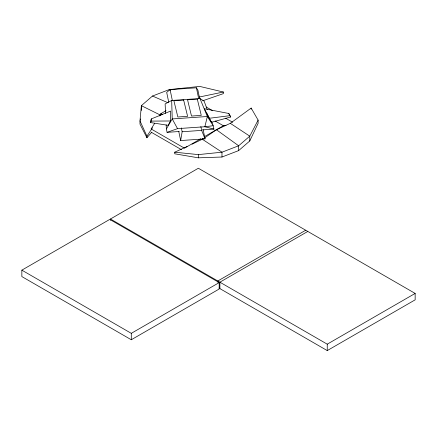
<?xml version="1.0" encoding="UTF-8"?>
<svg xmlns="http://www.w3.org/2000/svg" width="437" height="437" viewBox="0 0 437 437"><rect width="100%" height="100%" fill="white"/><g stroke="black" fill="none" stroke-linecap="round" stroke-linejoin="round"><path stroke-width="0.66" d="M170.496 120.983L170.599 111.091L151.492 118.837L150.694 120.284L150.514 122.551L168.103 125.321L170.496 120.983L151.311 121.104L150.514 122.551M151.311 121.104L151.492 118.837M151.705 132.247L146.93 137.764L139.977 124.119L139.977 120.912L141.37 105.667L152.486 96.036L169.163 89.618L199.736 86.411L223.362 92.027L223.362 93.633L202.773 100.761M140.375 120.224L140.506 118.924M203.139 129.663L205.051 138.862L180.661 140.55L182.142 131.745L181.339 127.883M187.074 146.499L174.724 152.207L174.724 153.808L198.349 157.823L221.974 157.02L238.651 150.601L249.767 140.971L258.109 123.321L258.109 120.109L251.16 108.076L230.315 123.321L216.413 129.74L204.74 137.824M258.109 120.109L249.767 136.158L238.651 145.783L221.974 152.202L198.349 154.611L174.724 152.207M179.296 131.504L167.076 132.351L166.377 128.97L172.227 118.935L171.681 100.466L199.977 98.511L204.155 101.209L207.171 109.381M154.698 123.289L151.098 128.937L184.452 148.192L200.769 138.769M159.385 115.947L160.827 113.691L166.038 110.681M146.93 137.764L146.93 136.158L152.562 127.702M199.687 98.757L197.906 90.213L196.426 87.788L170.08 89.612L166.688 92.376L168.737 102.236M192.018 144.215L203.631 138.595M204.254 136.759L223.362 125.725L226.016 125.654M21.85 270.153L109.753 219.401L219.194 282.592L219.194 289.01L131.291 339.757L21.85 276.572L21.85 270.153L131.291 333.338L219.194 282.592M110.446 220.286L110.446 219.003L198.349 168.25L415.15 293.424L415.15 299.842L327.247 350.589L218.981 288.081M305.709 230.233L217.806 280.986L217.806 282.269M307.79 231.441L219.887 282.187L219.887 288.606M110.446 219.003L327.247 344.17L415.15 293.424M171.681 100.466L165.126 103.913L165.596 113.396M167.076 132.351L177.537 128.636L204.855 126.741L213.207 125.725L213.912 129.106L202.369 129.904M211.432 122.316L230.66 116.996L228.791 113.483L204.379 108.753L211.432 122.316L206.641 113.003M199.31 97.025L223.362 92.027M209.132 118.307L229.895 115.658L230.66 116.996M182.142 131.745L201.654 130.39L205.051 138.862M213.912 129.106L204.855 126.741L207.357 116.504L199.977 98.511M152.486 96.036L167.928 102.722M169.163 89.618L170.381 90.224M160.827 115.297L141.37 105.667L141.37 110.479M206.248 107.016L212.704 110.747M225.623 118.203L232.67 122.273M215.141 120.978L223.362 125.725M160.827 113.691L162.586 114.707M151.098 132.143L181.524 149.711M230.315 123.321L249.767 136.158L249.767 140.971M202.517 139.365L221.974 152.202L221.974 157.02M216.413 129.74L238.651 145.783L238.651 150.601M177.537 128.636L172.227 118.935L207.357 116.504L213.207 125.725L211.814 121.956M228.791 113.483L229.895 115.658M139.977 120.912L146.93 136.158M196.426 87.788L198.698 98.735M200.851 126.528L201.654 130.39M170.08 89.612L172.358 100.559M178.744 131.351L180.661 140.55M166.169 124.906L166.377 128.97M327.247 344.17L327.247 350.589M251.16 108.076L251.16 109.146M202.517 138.431L202.517 139.769M198.349 154.611L198.349 157.823M131.291 333.338L131.291 339.757M183.644 100.084L173.888 100.761L177.848 117.001L187.604 116.324L183.644 100.084M197.305 99.139L187.549 99.816L191.51 116.056L201.266 115.379L197.305 99.139"/></g></svg>
